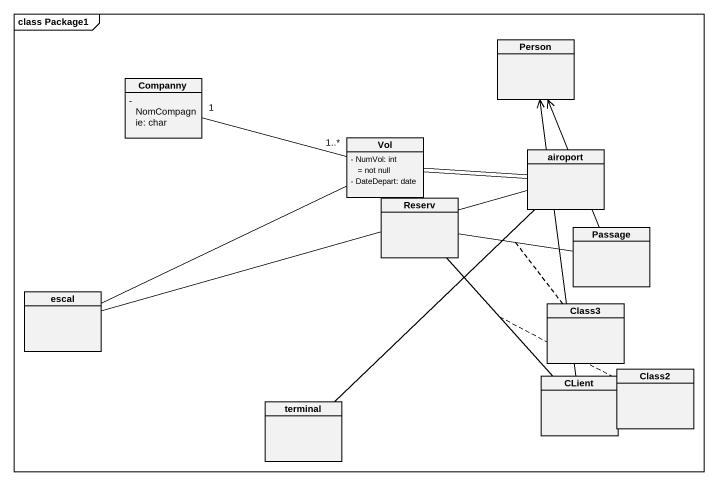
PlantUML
@startuml
mainframe class Package1
hide circle
hide empty members
skinparam classAttributeIconSize 0
class "Person" as Person_
class Companny {
  - NomCompagnie: char
}
class Vol {
  - NumVol: int = not null
  - DateDepart: date
}
class airoport
class Reserv
class Passage
class escal
class Class3
class CLient
class Class2
class terminal
Vol "1..*" -left- "1" Companny
Vol -right- airoport
Vol -right- airoport
Reserv -right- Passage
(Reserv, Passage) .. Class3
Reserv -- CLient
(Reserv, CLient) .. Class2
Passage -up-> Person_
escal -right- Vol
escal -right- airoport
CLient -up-> Person_
terminal -up- airoport
@enduml
